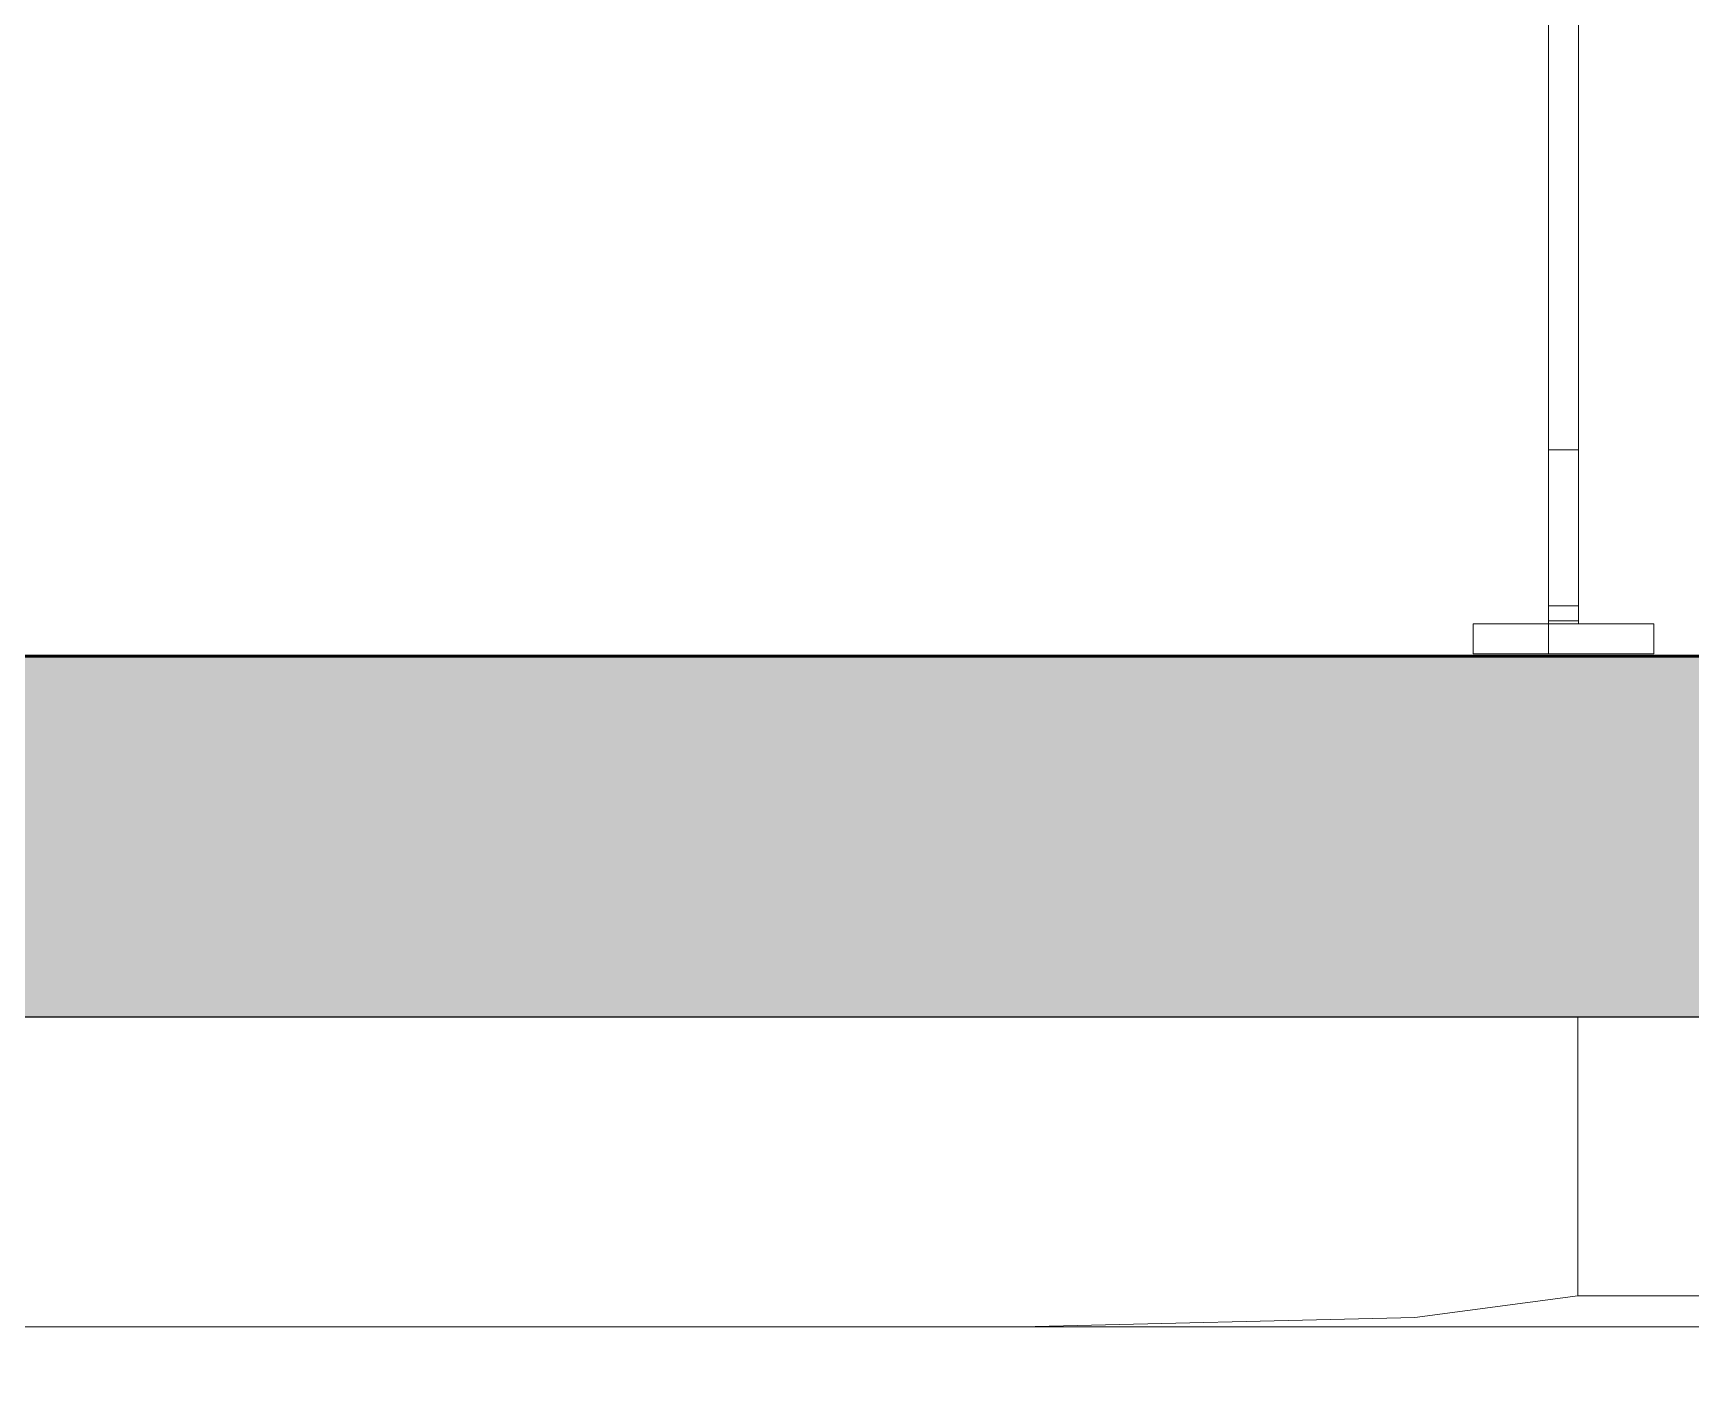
# Model space of a CAD drawing. Header units: millimetres. Extents: x -46169 to 237885, y -84465 to 18123.
# Drawn here: x 168169 to 168719, y -81191 to -80746 of the extents above; entities that cross this region are included whole.
import ezdxf

# ---------------------------------------------------------------- set-up
doc = ezdxf.new("R2010")
doc.units = ezdxf.units.MM
doc.header["$MEASUREMENT"] = 0
doc.linetypes.add('Wipeout_Contour', pattern=[1000, 0, -1000])
for name, color, linetype in [('New_A-20-M_Floor_Slab', 7, 'Continuous'), ('New_A-25-M_Wall_Int', 7, 'Continuous'), ('New_A-35-M_FFE_Fixed', 7, 'Continuous')]:
    doc.layers.add(name, color=color, linetype=linetype)
doc.layers.add('New_A-20-M_Floor_Slab_Pen_No__29', color=7, linetype='Continuous', lineweight=50, true_color=0x2a2a2a)
doc.layers.add('New_A-20-M_Floor_Slab_Pen_No__81', color=7, linetype='Continuous', lineweight=20, true_color=0x6a6a6a)
doc.layers.add('New_A-25-M_Wall_Int_Pen_No__87', color=8, linetype='Continuous', lineweight=20)
doc.layers.add('New_A-35-M_FFE_Fixed_Pen_No__1', color=7, linetype='Continuous', lineweight=13)

# ---------------------------------------------------------------- blocks, each defined once
blk = doc.blocks.new('Section Elem_131_3', base_point=(129666.67, -84332.61))
at = {"color": 254, "linetype": 'Wipeout_Contour', "lineweight": 0, "ltscale": 33598569.1956504}
blk.add_wipeout([(165097.11, -80735.11), (165025.43, -80735.11), (165025.43, -80783.86), (165090.14, -80783.86), (165090.14, -80952.86), (165025.43, -80952.86), (165025.43, -80953.11), (176113.28, -80953.11), (176113.28, -80784.11), (176177.99, -80784.11), (176177.99, -80735.11), (176107.11, -80735.11), (176107.11, -80952.36), (176072.11, -80952.36), (176072.11, -80942.36), (176097.11, -80942.36), (176097.11, -80735.11), (175832.11, -80735.11), (175832.11, -80952.36), (175797.11, -80952.36), (175797.11, -80942.36), (175822.11, -80942.36), (175822.11, -80735.11), (175282.11, -80735.11), (175282.11, -80942.36), (175307.61, -80942.36), (175307.61, -80952.36), (175246.61, -80952.36), (175246.61, -80942.36), (175272.11, -80942.36), (175272.11, -80735.11), (174732.11, -80735.11), (174732.11, -80942.36), (174757.11, -80942.36), (174757.11, -80952.36), (174696.61, -80952.36), (174696.61, -80942.36), (174722.11, -80942.36), (174722.11, -80735.11), (174182.11, -80735.11), (174182.11, -80942.36), (174207.11, -80942.36), (174207.11, -80952.36), (174146.61, -80952.36), (174146.61, -80942.36), (174172.11, -80942.36), (174172.11, -80735.11), (173632.11, -80735.11), (173632.11, -80942.36), (173657.11, -80942.36), (173657.11, -80952.36), (173596.61, -80952.36), (173596.61, -80942.36), (173622.11, -80942.36), (173622.11, -80735.11), (173082.11, -80735.11), (173082.11, -80942.36), (173107.11, -80942.36), (173107.11, -80952.36), (173046.61, -80952.36), (173046.61, -80942.36), (173072.11, -80942.36), (173072.11, -80735.11), (172532.11, -80735.11), (172532.11, -80942.36), (172557.11, -80942.36), (172557.11, -80952.36), (172497.11, -80952.36), (172497.11, -80942.36), (172522.11, -80942.36), (172522.11, -80735.11), (171982.11, -80735.11), (171982.11, -80942.36), (172007.61, -80942.36), (172007.61, -80952.36), (171946.61, -80952.36), (171946.61, -80942.36), (171972.11, -80942.36), (171972.11, -80735.11), (171432.11, -80735.11), (171432.11, -80942.36), (171457.11, -80942.36), (171457.11, -80952.36), (171397.11, -80952.36), (171397.11, -80942.36), (171422.11, -80942.36), (171422.11, -80735.11), (170882.11, -80735.11), (170882.11, -80942.36), (170907.61, -80942.36), (170907.61, -80952.36), (170846.61, -80952.36), (170846.61, -80942.36), (170872.11, -80942.36), (170872.11, -80735.11), (170332.11, -80735.11), (170332.11, -80942.36), (170357.11, -80942.36), (170357.11, -80952.36), (170297.11, -80952.36), (170297.11, -80942.36), (170322.11, -80942.36), (170322.11, -80735.11), (169782.11, -80735.11), (169782.11, -80942.36), (169807.61, -80942.36), (169807.61, -80952.36), (169746.61, -80952.36), (169746.61, -80942.36), (169772.11, -80942.36), (169772.11, -80735.11), (169232.11, -80735.11), (169232.11, -80942.36), (169257.11, -80942.36), (169257.11, -80952.36), (169196.61, -80952.36), (169196.61, -80942.36), (169222.11, -80942.36), (169222.11, -80735.11), (168682.11, -80735.11), (168682.11, -80942.36), (168707.11, -80942.36), (168707.11, -80952.36), (168647.11, -80952.36), (168647.11, -80942.36), (168672.11, -80942.36), (168672.11, -80735.11), (168132.11, -80735.11), (168132.11, -80942.36), (168157.61, -80942.36), (168157.61, -80952.36), (168096.61, -80952.36), (168096.61, -80942.36), (168122.11, -80942.36), (168122.11, -80735.11), (167582.11, -80735.11), (167582.11, -80942.36), (167607.11, -80942.36), (167607.11, -80952.36), (167547.11, -80952.36), (167547.11, -80942.36), (167572.11, -80942.36), (167572.11, -80735.11), (167032.11, -80735.11), (167032.11, -80942.36), (167057.61, -80942.36), (167057.61, -80952.36), (166996.61, -80952.36), (166996.61, -80942.36), (167022.11, -80942.36), (167022.11, -80735.11), (166482.11, -80735.11), (166482.11, -80942.36), (166507.11, -80942.36), (166507.11, -80952.36), (166447.11, -80952.36), (166447.11, -80942.36), (166472.11, -80942.36), (166472.11, -80735.11), (165932.11, -80735.11), (165932.11, -80942.36), (165957.61, -80942.36), (165957.61, -80952.36), (165896.61, -80952.36), (165896.61, -80942.36), (165922.11, -80942.36), (165922.11, -80735.11), (165382.11, -80735.11), (165382.11, -80942.36), (165407.11, -80942.36), (165407.11, -80952.36), (165372.11, -80952.36), (165372.11, -80735.11), (165107.11, -80735.11), (165107.11, -80942.36), (165132.11, -80942.36), (165132.11, -80952.36), (165097.11, -80952.36)], dxfattribs=at).dxf.layer = 'New_A-20-M_Floor_Slab'
blk = doc.blocks.new('Section Elem_154_3', base_point=(129666.67, -84332.61))
at = {"color": 254, "linetype": 'Wipeout_Contour', "lineweight": 0, "ltscale": 748297.063986}
blk.add_wipeout([(168682.11, -80904.95), (168682.11, -80895.1), (168672.11, -80895.1), (168672.11, -80904.95)], dxfattribs=at).dxf.layer = 'New_A-35-M_FFE_Fixed'
at = {"color": 254, "linetype": 'Wipeout_Contour', "lineweight": 0, "ltscale": 748360.979967}
blk.add_wipeout([(168672.11, -80937.2), (168682.11, -80937.2), (168682.11, -80936.74), (168672.11, -80936.74)], dxfattribs=at).dxf.layer = 'New_A-35-M_FFE_Fixed'
at = {"color": 254, "linetype": 'Wipeout_Contour', "lineweight": 0, "ltscale": 748315.849394}
blk.add_wipeout([(168647.11, -80952.36), (168672.11, -80952.36), (168672.11, -80942.36), (168647.11, -80942.36)], dxfattribs=at).dxf.layer = 'New_A-35-M_FFE_Fixed'
at = {"layer": 'New_A-35-M_FFE_Fixed_Pen_No__1', "linetype": 'Continuous'}
for q in [(168647.11, -80942.36), (168672.11, -80952.36)]:
    blk.add_line((168647.11, -80952.36), q, dxfattribs=at)
at = {"color": 254, "linetype": 'Wipeout_Contour', "lineweight": 0, "ltscale": 748279.509637}
blk.add_wipeout([(168672.11, -80884.65), (168672.11, -80895.1), (168682.11, -80895.1), (168682.11, -80884.65)], dxfattribs=at).dxf.layer = 'New_A-35-M_FFE_Fixed'
at = {"color": 254, "linetype": 'Wipeout_Contour', "lineweight": 0, "ltscale": 748313.31151}
blk.add_wipeout([(168672.11, -80913.88), (168682.11, -80913.88), (168682.11, -80904.95), (168672.11, -80904.95)], dxfattribs=at).dxf.layer = 'New_A-35-M_FFE_Fixed'
at = {"color": 254, "linetype": 'Wipeout_Contour', "lineweight": 0, "ltscale": 748361.817748}
blk.add_wipeout([(168682.11, -80937.7), (168682.11, -80937.2), (168672.11, -80937.2), (168672.11, -80937.7)], dxfattribs=at).dxf.layer = 'New_A-35-M_FFE_Fixed'
at = {"color": 254, "linetype": 'Wipeout_Contour', "lineweight": 0, "ltscale": 748327.732505}
blk.add_wipeout([(168672.11, -80921.62), (168682.11, -80921.62), (168682.11, -80913.88), (168672.11, -80913.88)], dxfattribs=at).dxf.layer = 'New_A-35-M_FFE_Fixed'
at = {"color": 254, "linetype": 'Wipeout_Contour', "lineweight": 0, "ltscale": 748364.514836}
blk.add_wipeout([(168672.11, -80939.44), (168682.11, -80939.44), (168682.11, -80938.58), (168672.11, -80938.58)], dxfattribs=at).dxf.layer = 'New_A-35-M_FFE_Fixed'
at = {"color": 254, "linetype": 'Wipeout_Contour', "lineweight": 0, "ltscale": 748339.865573}
blk.add_wipeout([(168672.11, -80927.91), (168682.11, -80927.91), (168682.11, -80921.62), (168672.11, -80921.62)], dxfattribs=at).dxf.layer = 'New_A-35-M_FFE_Fixed'
at = {"color": 254, "linetype": 'Wipeout_Contour', "lineweight": 0, "ltscale": 748363.111327}
blk.add_wipeout([(168672.11, -80937.82), (168672.11, -80938.58), (168682.11, -80938.58), (168682.11, -80937.82)], dxfattribs=at).dxf.layer = 'New_A-35-M_FFE_Fixed'
at = {"color": 254, "linetype": 'Wipeout_Contour', "lineweight": 0, "ltscale": 748349.322427}
blk.add_wipeout([(168672.11, -80932.55), (168682.11, -80932.55), (168682.11, -80927.91), (168672.11, -80927.91)], dxfattribs=at).dxf.layer = 'New_A-35-M_FFE_Fixed'
at = {"color": 254, "linetype": 'Wipeout_Contour', "lineweight": 0, "ltscale": 748360.334015}
blk.add_wipeout([(168672.11, -80936.74), (168682.11, -80936.74), (168682.11, -80936.45), (168672.11, -80936.45)], dxfattribs=at).dxf.layer = 'New_A-35-M_FFE_Fixed'
at = {"color": 254, "linetype": 'Wipeout_Contour', "lineweight": 0, "ltscale": 748358.831372}
blk.add_wipeout([(168682.11, -80936.05), (168682.11, -80935.4), (168672.11, -80935.4), (168672.11, -80936.05)], dxfattribs=at).dxf.layer = 'New_A-35-M_FFE_Fixed'
at = {"color": 254, "linetype": 'Wipeout_Contour', "lineweight": 0, "ltscale": 748366.074345}
blk.add_wipeout([(168672.11, -80940.38), (168682.11, -80940.38), (168682.11, -80939.44), (168672.11, -80939.44)], dxfattribs=at).dxf.layer = 'New_A-35-M_FFE_Fixed'
at = {"color": 254, "linetype": 'Wipeout_Contour', "lineweight": 0, "ltscale": 748360.004712}
blk.add_wipeout([(168672.11, -80936.45), (168682.11, -80936.45), (168682.11, -80936.36), (168672.11, -80936.36)], dxfattribs=at).dxf.layer = 'New_A-35-M_FFE_Fixed'
at = {"color": 254, "linetype": 'Wipeout_Contour', "lineweight": 0, "ltscale": 748369.439198}
blk.add_wipeout([(168672.11, -80941.36), (168672.11, -80942.36), (168682.11, -80942.36), (168682.11, -80941.36)], dxfattribs=at).dxf.layer = 'New_A-35-M_FFE_Fixed'
at = {"color": 254, "linetype": 'Wipeout_Contour', "lineweight": 0, "ltscale": 748355.800373}
blk.add_wipeout([(168672.11, -80932.55), (168672.11, -80935.4), (168682.11, -80935.4), (168682.11, -80932.55)], dxfattribs=at).dxf.layer = 'New_A-35-M_FFE_Fixed'
at = {"color": 254, "linetype": 'Wipeout_Contour', "lineweight": 0, "ltscale": 748367.729925}
blk.add_wipeout([(168672.11, -80941.36), (168682.11, -80941.36), (168682.11, -80940.38), (168672.11, -80940.38)], dxfattribs=at).dxf.layer = 'New_A-35-M_FFE_Fixed'
at = {"layer": 'New_A-35-M_FFE_Fixed_Pen_No__1', "linetype": 'Continuous'}
for p, q in [((168647.11, -80942.36), (168672.11, -80942.36)), ((168682.11, -80952.36), (168682.11, -80942.36))]:
    blk.add_line(p, q, dxfattribs=at)
blk = doc.blocks.new('Section Elem_155_3', base_point=(129666.67, -84332.61))
at = {"layer": 'New_A-35-M_FFE_Fixed_Pen_No__1', "linetype": 'Continuous'}
for p, q in [((168672.11, -80904.95), (168672.11, -80895.1)), ((168682.11, -80904.95), (168682.11, -80895.1)), ((168672.11, -80913.88), (168672.11, -80904.95)), ((168682.11, -80913.88), (168682.11, -80904.95)), ((168672.11, -80921.62), (168672.11, -80913.88)), ((168682.11, -80921.62), (168682.11, -80913.88)), ((168672.11, -80927.91), (168672.11, -80921.62)), ((168682.11, -80927.91), (168682.11, -80921.62)), ((168672.11, -80932.55), (168672.11, -80927.91)), ((168682.11, -80932.55), (168682.11, -80927.91))]:
    blk.add_line(p, q, dxfattribs=at)
at = {"color": 254, "linetype": 'Wipeout_Contour', "lineweight": 0, "ltscale": 748106.673903}
blk.add_wipeout([(168672.11, -80884.65), (168682.11, -80884.65), (168682.11, -80695.05), (168672.11, -80695.05)], dxfattribs=at).dxf.layer = 'New_A-35-M_FFE_Fixed'
at = {"color": 254, "linetype": 'Wipeout_Contour', "lineweight": 0, "ltscale": 748362.355989}
blk.add_wipeout([(168672.11, -80937.82), (168682.11, -80937.82), (168682.11, -80937.7), (168672.11, -80937.7)], dxfattribs=at).dxf.layer = 'New_A-35-M_FFE_Fixed'
at = {"color": 254, "linetype": 'Wipeout_Contour', "lineweight": 0, "ltscale": 748424.036715}
blk.add_wipeout([(168672.11, -80952.36), (168707.11, -80952.36), (168707.11, -80942.36), (168672.11, -80942.36)], dxfattribs=at).dxf.layer = 'New_A-35-M_FFE_Fixed'
at = {"layer": 'New_A-35-M_FFE_Fixed_Pen_No__1', "linetype": 'Continuous'}
for p, q in [((168672.11, -80884.65), (168672.11, -80651.97)), ((168682.11, -80884.65), (168682.11, -80651.97)), ((168682.11, -80884.65), (168672.11, -80884.65)), ((168672.11, -80895.1), (168672.11, -80884.65)), ((168682.11, -80895.1), (168682.11, -80884.65)), ((168672.11, -80940.38), (168672.11, -80939.44)), ((168672.11, -80941.36), (168672.11, -80940.38)), ((168682.11, -80940.38), (168682.11, -80939.44)), ((168682.11, -80941.36), (168682.11, -80940.38)), ((168682.11, -80941.36), (168672.11, -80941.36)), ((168672.11, -80942.36), (168672.11, -80941.36)), ((168672.11, -80952.36), (168672.11, -80942.36)), ((168707.11, -80942.36), (168672.11, -80942.36)), ((168682.11, -80942.36), (168682.11, -80941.36)), ((168707.11, -80952.36), (168707.11, -80942.36)), ((168707.11, -80952.36), (168672.11, -80952.36))]:
    blk.add_line(p, q, dxfattribs=at)
at = {"color": 254, "linetype": 'Wipeout_Contour', "lineweight": 0, "ltscale": 748359.661159}
blk.add_wipeout([(168682.11, -80936.36), (168682.11, -80936.05), (168672.11, -80936.05), (168672.11, -80936.36)], dxfattribs=at).dxf.layer = 'New_A-35-M_FFE_Fixed'
at = {"layer": 'New_A-35-M_FFE_Fixed_Pen_No__1', "linetype": 'Continuous'}
for p, q in [((168672.11, -80935.4), (168672.11, -80932.55)), ((168682.11, -80935.4), (168682.11, -80932.55)), ((168672.11, -80936.36), (168672.11, -80935.4)), ((168682.11, -80936.36), (168672.11, -80936.36)), ((168672.11, -80936.45), (168672.11, -80936.36)), ((168672.11, -80936.74), (168672.11, -80936.45)), ((168672.11, -80937.2), (168672.11, -80936.74)), ((168672.11, -80937.82), (168672.11, -80937.2)), ((168672.11, -80938.58), (168672.11, -80937.82)), ((168672.11, -80939.44), (168672.11, -80938.58)), ((168682.11, -80936.36), (168682.11, -80935.4)), ((168682.11, -80936.45), (168682.11, -80936.36)), ((168682.11, -80936.74), (168682.11, -80936.45)), ((168682.11, -80937.2), (168682.11, -80936.74)), ((168682.11, -80937.82), (168682.11, -80937.2)), ((168682.11, -80938.58), (168682.11, -80937.82)), ((168682.11, -80939.44), (168682.11, -80938.58))]:
    blk.add_line(p, q, dxfattribs=at)
blk = doc.blocks.new('Section Elem_176_3', base_point=(129666.67, -84332.61))
at = {"layer": 'New_A-20-M_Floor_Slab_Pen_No__81', "linetype": 'Continuous', "lineweight": 0, "true_color": 0x353535}
blk.add_hatch(color=250, dxfattribs=at).paths.add_polyline_path([(175986.32, -81073.11), (175986.32, -80953.11), (165217.1, -80953.11), (165217.1, -81073.11)])
at = {"layer": 'New_A-20-M_Floor_Slab_Pen_No__29', "linetype": 'Continuous'}
for p, q in [((175986.32, -80953.11), (165217.1, -80953.11)), ((175986.32, -81073.11), (165217.1, -81073.11))]:
    blk.add_line(p, q, dxfattribs=at)
blk = doc.blocks.new('Section Elem_199_3', base_point=(129666.67, -84332.61))
at = {"color": 254, "linetype": 'Wipeout_Contour', "lineweight": 0, "ltscale": 744700.17384}
blk.add_wipeout([(165437.12, -81190.61), (169642.63, -81190.61), (169642.63, -81175.61), (165437.12, -81175.61)], dxfattribs=at).dxf.layer = 'New_A-25-M_Wall_Int'
at = {"color": 254, "linetype": 'Wipeout_Contour', "lineweight": 0, "ltscale": 936587.690244}
blk.add_wipeout([(168497.25, -81175.61), (169029.25, -81175.61), (169020.29, -81175.33), (168901.76, -81172.62), (168627.8, -81172.62)], dxfattribs=at).dxf.layer = 'New_A-25-M_Wall_Int'
at = {"color": 254, "linetype": 'Wipeout_Contour', "lineweight": 0, "ltscale": 1122541.581845708}
blk.add_wipeout([(168494.99, -81175.61), (168497.25, -81175.61), (168627.8, -81172.62), (168681.87, -81165.41), (168681.87, -81073.11), (168494.99, -81073.11)], dxfattribs=at).dxf.layer = 'New_A-25-M_Wall_Int'
at = {"color": 254, "linetype": 'Wipeout_Contour', "lineweight": 0, "ltscale": 747084.16927}
blk.add_wipeout([(168494.99, -81073.11), (167970.44, -81073.11), (167970.44, -81175.61), (168494.99, -81175.61)], dxfattribs=at).dxf.layer = 'New_A-25-M_Wall_Int'
at = {"color": 254, "linetype": 'Wipeout_Contour', "lineweight": 0, "ltscale": 749079.02542}
blk.add_wipeout([(168627.8, -81172.62), (168901.76, -81172.62), (168847.68, -81165.41), (168681.87, -81165.41)], dxfattribs=at).dxf.layer = 'New_A-25-M_Wall_Int'
at = {"layer": 'New_A-25-M_Wall_Int_Pen_No__87', "linetype": 'Continuous'}
for p, q in [((167970.44, -81175.61), (168494.99, -81175.61)), ((168494.99, -81175.61), (168497.25, -81175.61)), ((168497.25, -81175.61), (168627.8, -81172.62)), ((169029.25, -81175.61), (168497.25, -81175.61))]:
    blk.add_line(p, q, dxfattribs=at)
at = {"color": 254, "linetype": 'Wipeout_Contour', "lineweight": 0, "ltscale": 748992.789384}
blk.add_wipeout([(168681.87, -81073.11), (168681.87, -81165.41), (168847.68, -81165.41), (168847.68, -81073.11)], dxfattribs=at).dxf.layer = 'New_A-25-M_Wall_Int'
at = {"layer": 'New_A-25-M_Wall_Int_Pen_No__87', "linetype": 'Continuous'}
for p, q in [((168681.87, -81165.41), (168681.87, -81073.11)), ((168627.8, -81172.62), (168681.87, -81165.41)), ((168681.87, -81165.41), (168847.68, -81165.41))]:
    blk.add_line(p, q, dxfattribs=at)

msp = doc.modelspace()

# ---------------------------------------------------------------- block references
at = {"layer": 'New_A-20-M_Floor_Slab'}
msp.add_blockref('Section Elem_131_3', (129666.67, -84332.61), dxfattribs=at)

# ---------------------------------------------------------------- next in the draw order: block references
at = {"layer": 'New_A-35-M_FFE_Fixed'}
msp.add_blockref('Section Elem_154_3', (129666.67, -84332.61), dxfattribs=at)

# ---------------------------------------------------------------- next in the draw order: block references
msp.add_blockref('Section Elem_155_3', (129666.67, -84332.61), dxfattribs=at)

# ---------------------------------------------------------------- next in the draw order: block references
at = {"layer": 'New_A-20-M_Floor_Slab'}
msp.add_blockref('Section Elem_176_3', (129666.67, -84332.61), dxfattribs=at)

# ---------------------------------------------------------------- next in the draw order: block references
at = {"layer": 'New_A-25-M_Wall_Int'}
msp.add_blockref('Section Elem_199_3', (129666.67, -84332.61), dxfattribs=at)

doc.saveas('drawing.dxf')
